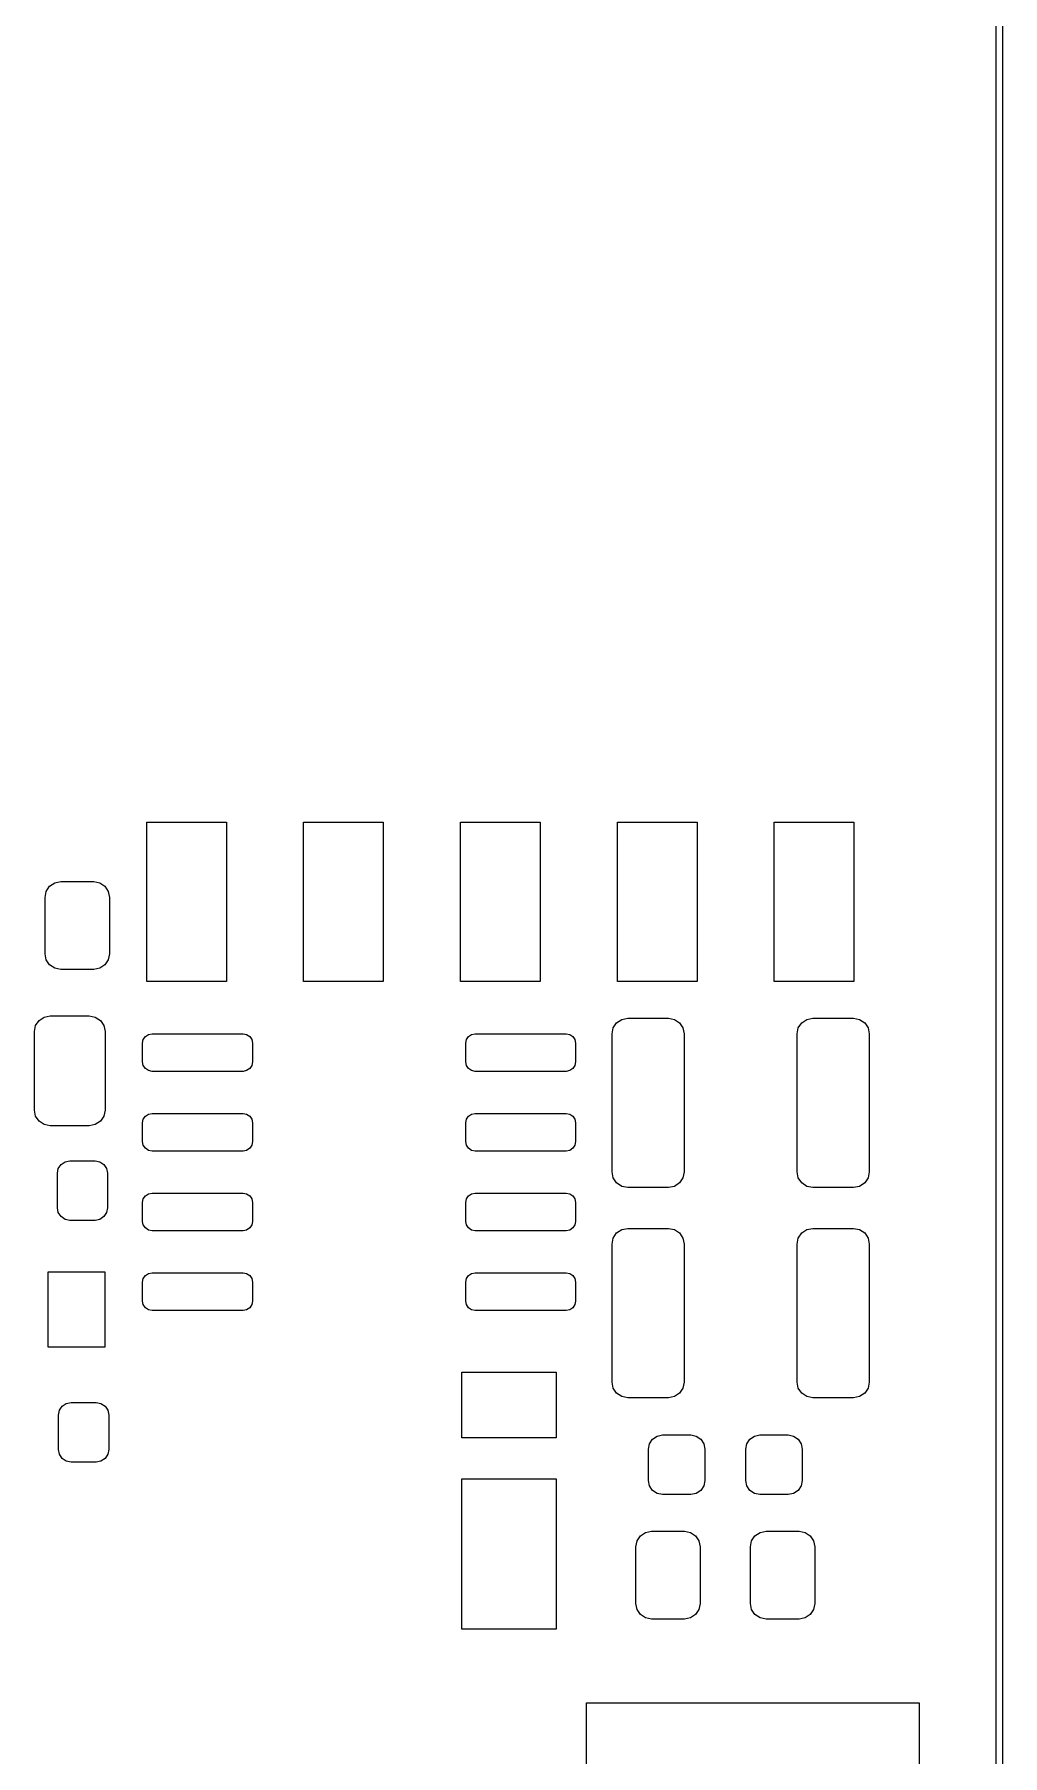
# Model space of a CAD drawing. Extents: x 0 to 4.25, y -4.33 to 0.
# Drawn here: x 3.647 to 4.254, y -3.263 to -2.184 of the extents above; entities that cross this region are included whole.
import ezdxf

# ---------------------------------------------------------------- set-up
doc = ezdxf.new("R2010")
doc.units = 0
doc.header["$MEASUREMENT"] = 0
doc.layers.add('BLACK', color=7, linetype='CONTINUOUS')

msp = doc.modelspace()

# ---------------------------------------------------------------- linework, layer by layer
at = {"layer": 'BLACK', "linetype": 'CONTINUOUS'}
for p, q in [((4.25394, 0), (4.25394, -4.33071)), ((4.25, -4.32874), (4.25, -0.001969)), ((3.71701, -2.77783), (3.71701, -2.67783)), ((3.71701, -2.67783), (3.76701, -2.67783)), ((3.76701, -2.67783), (3.76701, -2.77783)), ((3.81543, -2.77783), (3.81543, -2.67783)), ((3.81543, -2.67783), (3.86543, -2.67783)), ((3.86543, -2.67783), (3.86543, -2.77783)), ((3.91386, -2.77783), (3.91386, -2.67783)), ((3.91386, -2.67783), (3.96386, -2.67783)), ((3.96386, -2.67783), (3.96386, -2.77783)), ((4.01228, -2.77783), (4.01228, -2.67783)), ((4.01228, -2.67783), (4.06228, -2.67783)), ((4.06228, -2.67783), (4.06228, -2.77783)), ((4.11071, -2.77783), (4.11071, -2.67783)), ((4.11071, -2.67783), (4.16071, -2.67783)), ((4.16071, -2.67783), (4.16071, -2.77783)), ((3.65396, -2.72127), (3.65609, -2.71808)), ((3.65609, -2.71808), (3.65928, -2.71595)), ((3.65928, -2.71595), (3.66305, -2.7152)), ((3.66305, -2.7152), (3.68372, -2.7152)), ((3.68372, -2.7152), (3.68749, -2.71595)), ((3.68749, -2.71595), (3.69068, -2.71808)), ((3.69068, -2.71808), (3.69281, -2.72127)), ((3.65321, -2.72504), (3.65396, -2.72127)), ((3.65321, -2.76047), (3.65321, -2.72504)), ((3.69281, -2.72127), (3.69356, -2.72504)), ((3.69356, -2.72504), (3.69356, -2.76047)), ((3.65396, -2.76424), (3.65321, -2.76047)), ((3.65609, -2.76743), (3.65396, -2.76424)), ((3.69281, -2.76424), (3.69068, -2.76743)), ((3.69356, -2.76047), (3.69281, -2.76424)), ((3.65928, -2.76957), (3.65609, -2.76743)), ((3.66305, -2.77031), (3.65928, -2.76957)), ((3.68372, -2.77031), (3.66305, -2.77031)), ((3.68749, -2.76957), (3.68372, -2.77031)), ((3.69068, -2.76743), (3.68749, -2.76957)), ((3.76701, -2.77783), (3.71701, -2.77783)), ((3.86543, -2.77783), (3.81543, -2.77783)), ((3.96386, -2.77783), (3.91386, -2.77783)), ((4.06228, -2.77783), (4.01228, -2.77783)), ((4.16071, -2.77783), (4.11071, -2.77783)), ((3.64654, -2.80929), (3.64728, -2.80552)), ((3.64728, -2.80552), (3.64942, -2.80233)), ((3.64942, -2.80233), (3.65261, -2.8002)), ((3.65261, -2.8002), (3.65638, -2.79945)), ((3.65638, -2.79945), (3.68098, -2.79945)), ((3.68098, -2.79945), (3.68475, -2.8002)), ((3.68475, -2.8002), (3.68794, -2.80233)), ((3.68794, -2.80233), (3.69008, -2.80552)), ((3.69008, -2.80552), (3.69083, -2.80929)), ((4.0089, -2.81067), (4.00965, -2.8069)), ((4.00965, -2.8069), (4.01178, -2.80371)), ((4.01178, -2.80371), (4.01497, -2.80158)), ((4.01497, -2.80158), (4.01874, -2.80083)), ((4.01874, -2.80083), (4.04433, -2.80083)), ((4.04433, -2.80083), (4.0481, -2.80158)), ((4.0481, -2.80158), (4.05129, -2.80371)), ((4.05129, -2.80371), (4.05342, -2.8069)), ((4.05342, -2.8069), (4.05417, -2.81067)), ((4.12504, -2.81067), (4.12579, -2.8069)), ((4.12579, -2.8069), (4.12792, -2.80371)), ((4.12792, -2.80371), (4.13112, -2.80158)), ((4.13112, -2.80158), (4.13488, -2.80083)), ((4.13488, -2.80083), (4.16047, -2.80083)), ((4.16047, -2.80083), (4.16424, -2.80158)), ((4.16424, -2.80158), (4.16743, -2.80371)), ((4.16743, -2.80371), (4.16957, -2.8069)), ((4.16957, -2.8069), (4.17031, -2.81067)), ((3.64654, -2.8585), (3.64654, -2.80929)), ((3.69083, -2.80929), (3.69083, -2.8585)), ((3.71441, -2.8165), (3.71486, -2.81424)), ((3.71441, -2.82831), (3.71441, -2.8165)), ((3.71486, -2.81424), (3.71614, -2.81232)), ((3.71614, -2.81232), (3.71806, -2.81104)), ((3.71806, -2.81104), (3.72031, -2.81059)), ((3.72031, -2.81059), (3.7774, -2.81059)), ((3.7774, -2.81059), (3.77966, -2.81104)), ((3.77966, -2.81104), (3.78158, -2.81232)), ((3.78158, -2.81232), (3.78286, -2.81424)), ((3.78286, -2.81424), (3.78331, -2.8165)), ((3.78331, -2.8165), (3.78331, -2.82831)), ((3.91717, -2.8165), (3.91761, -2.81424)), ((3.91717, -2.82831), (3.91717, -2.8165)), ((3.91761, -2.81424), (3.9189, -2.81232)), ((3.9189, -2.81232), (3.92081, -2.81104)), ((3.92081, -2.81104), (3.92307, -2.81059)), ((3.92307, -2.81059), (3.98016, -2.81059)), ((3.98016, -2.81059), (3.98242, -2.81104)), ((3.98242, -2.81104), (3.98433, -2.81232)), ((3.98433, -2.81232), (3.98561, -2.81424)), ((3.98561, -2.81424), (3.98606, -2.8165)), ((3.98606, -2.8165), (3.98606, -2.82831)), ((4.0089, -2.89728), (4.0089, -2.81067)), ((4.05417, -2.81067), (4.05417, -2.89728)), ((4.12504, -2.89728), (4.12504, -2.81067)), ((4.17031, -2.81067), (4.17031, -2.89728)), ((3.71486, -2.83057), (3.71441, -2.82831)), ((3.78331, -2.82831), (3.78286, -2.83057)), ((3.91761, -2.83057), (3.91717, -2.82831)), ((3.98606, -2.82831), (3.98561, -2.83057)), ((3.71614, -2.83248), (3.71486, -2.83057)), ((3.71806, -2.83376), (3.71614, -2.83248)), ((3.72031, -2.83421), (3.71806, -2.83376)), ((3.7774, -2.83421), (3.72031, -2.83421)), ((3.77966, -2.83376), (3.7774, -2.83421)), ((3.78158, -2.83248), (3.77966, -2.83376)), ((3.78286, -2.83057), (3.78158, -2.83248)), ((3.9189, -2.83248), (3.91761, -2.83057)), ((3.92081, -2.83376), (3.9189, -2.83248)), ((3.92307, -2.83421), (3.92081, -2.83376)), ((3.98016, -2.83421), (3.92307, -2.83421)), ((3.98242, -2.83376), (3.98016, -2.83421)), ((3.98433, -2.83248), (3.98242, -2.83376)), ((3.98561, -2.83057), (3.98433, -2.83248)), ((3.64728, -2.86227), (3.64654, -2.8585)), ((3.69083, -2.8585), (3.69008, -2.86227)), ((3.71614, -2.86232), (3.71806, -2.86104)), ((3.71806, -2.86104), (3.72031, -2.86059)), ((3.72031, -2.86059), (3.7774, -2.86059)), ((3.7774, -2.86059), (3.77966, -2.86104)), ((3.77966, -2.86104), (3.78158, -2.86232)), ((3.9189, -2.86232), (3.92081, -2.86104)), ((3.92081, -2.86104), (3.92307, -2.86059)), ((3.92307, -2.86059), (3.98016, -2.86059)), ((3.98016, -2.86059), (3.98242, -2.86104)), ((3.98242, -2.86104), (3.98433, -2.86232)), ((3.64942, -2.86546), (3.64728, -2.86227)), ((3.65261, -2.8676), (3.64942, -2.86546)), ((3.65638, -2.86835), (3.65261, -2.8676)), ((3.68098, -2.86835), (3.65638, -2.86835)), ((3.68475, -2.8676), (3.68098, -2.86835)), ((3.68794, -2.86546), (3.68475, -2.8676)), ((3.69008, -2.86227), (3.68794, -2.86546)), ((3.71441, -2.8665), (3.71486, -2.86424)), ((3.71441, -2.87831), (3.71441, -2.8665)), ((3.71486, -2.86424), (3.71614, -2.86232)), ((3.78158, -2.86232), (3.78286, -2.86424)), ((3.78286, -2.86424), (3.78331, -2.8665)), ((3.78331, -2.8665), (3.78331, -2.87831)), ((3.91717, -2.8665), (3.91761, -2.86424)), ((3.91717, -2.87831), (3.91717, -2.8665)), ((3.91761, -2.86424), (3.9189, -2.86232)), ((3.98433, -2.86232), (3.98561, -2.86424)), ((3.98561, -2.86424), (3.98606, -2.8665)), ((3.98606, -2.8665), (3.98606, -2.87831)), ((3.71486, -2.88057), (3.71441, -2.87831)), ((3.71614, -2.88248), (3.71486, -2.88057)), ((3.71806, -2.88376), (3.71614, -2.88248)), ((3.78158, -2.88248), (3.77966, -2.88376)), ((3.78286, -2.88057), (3.78158, -2.88248)), ((3.78331, -2.87831), (3.78286, -2.88057)), ((3.91761, -2.88057), (3.91717, -2.87831)), ((3.9189, -2.88248), (3.91761, -2.88057)), ((3.92081, -2.88376), (3.9189, -2.88248)), ((3.98433, -2.88248), (3.98242, -2.88376)), ((3.98561, -2.88057), (3.98433, -2.88248)), ((3.98606, -2.87831), (3.98561, -2.88057)), ((3.66154, -2.89514), (3.66325, -2.89258)), ((3.66325, -2.89258), (3.66581, -2.89087)), ((3.66581, -2.89087), (3.66882, -2.89028)), ((3.66882, -2.89028), (3.68457, -2.89028)), ((3.68457, -2.89028), (3.68758, -2.89087)), ((3.68758, -2.89087), (3.69013, -2.89258)), ((3.69013, -2.89258), (3.69184, -2.89514)), ((3.72031, -2.88421), (3.71806, -2.88376)), ((3.7774, -2.88421), (3.72031, -2.88421)), ((3.77966, -2.88376), (3.7774, -2.88421)), ((3.92307, -2.88421), (3.92081, -2.88376)), ((3.98016, -2.88421), (3.92307, -2.88421)), ((3.98242, -2.88376), (3.98016, -2.88421)), ((3.66094, -2.89815), (3.66154, -2.89514)), ((3.66094, -2.9198), (3.66094, -2.89815)), ((3.69184, -2.89514), (3.69244, -2.89815)), ((3.69244, -2.89815), (3.69244, -2.9198)), ((4.00965, -2.90105), (4.0089, -2.89728)), ((4.01178, -2.90424), (4.00965, -2.90105)), ((4.01497, -2.90638), (4.01178, -2.90424)), ((4.05129, -2.90424), (4.0481, -2.90638)), ((4.05342, -2.90105), (4.05129, -2.90424)), ((4.05417, -2.89728), (4.05342, -2.90105)), ((4.12579, -2.90105), (4.12504, -2.89728)), ((4.12792, -2.90424), (4.12579, -2.90105)), ((4.13112, -2.90638), (4.12792, -2.90424)), ((4.16743, -2.90424), (4.16424, -2.90638)), ((4.16957, -2.90105), (4.16743, -2.90424)), ((4.17031, -2.89728), (4.16957, -2.90105)), ((3.71441, -2.9165), (3.71486, -2.91424)), ((3.71486, -2.91424), (3.71614, -2.91232)), ((3.71614, -2.91232), (3.71806, -2.91104)), ((3.71806, -2.91104), (3.72031, -2.91059)), ((3.72031, -2.91059), (3.7774, -2.91059)), ((3.7774, -2.91059), (3.77966, -2.91104)), ((3.77966, -2.91104), (3.78158, -2.91232)), ((3.78158, -2.91232), (3.78286, -2.91424)), ((3.78286, -2.91424), (3.78331, -2.9165)), ((3.91717, -2.9165), (3.91761, -2.91424)), ((3.91761, -2.91424), (3.9189, -2.91232)), ((3.9189, -2.91232), (3.92081, -2.91104)), ((3.92081, -2.91104), (3.92307, -2.91059)), ((3.92307, -2.91059), (3.98016, -2.91059)), ((3.98016, -2.91059), (3.98242, -2.91104)), ((3.98242, -2.91104), (3.98433, -2.91232)), ((3.98433, -2.91232), (3.98561, -2.91424)), ((3.98561, -2.91424), (3.98606, -2.9165)), ((4.01874, -2.90713), (4.01497, -2.90638)), ((4.04433, -2.90713), (4.01874, -2.90713)), ((4.0481, -2.90638), (4.04433, -2.90713)), ((4.13488, -2.90713), (4.13112, -2.90638)), ((4.16047, -2.90713), (4.13488, -2.90713)), ((4.16424, -2.90638), (4.16047, -2.90713)), ((3.66154, -2.92282), (3.66094, -2.9198)), ((3.66325, -2.92537), (3.66154, -2.92282)), ((3.66581, -2.92708), (3.66325, -2.92537)), ((3.69013, -2.92537), (3.68758, -2.92708)), ((3.69184, -2.92282), (3.69013, -2.92537)), ((3.69244, -2.9198), (3.69184, -2.92282)), ((3.71441, -2.92831), (3.71441, -2.9165)), ((3.78331, -2.9165), (3.78331, -2.92831)), ((3.91717, -2.92831), (3.91717, -2.9165)), ((3.98606, -2.9165), (3.98606, -2.92831)), ((3.66882, -2.92768), (3.66581, -2.92708)), ((3.68457, -2.92768), (3.66882, -2.92768)), ((3.68758, -2.92708), (3.68457, -2.92768)), ((3.71486, -2.93057), (3.71441, -2.92831)), ((3.71614, -2.93248), (3.71486, -2.93057)), ((3.71806, -2.93376), (3.71614, -2.93248)), ((3.72031, -2.93421), (3.71806, -2.93376)), ((3.7774, -2.93421), (3.72031, -2.93421)), ((3.77966, -2.93376), (3.7774, -2.93421)), ((3.78158, -2.93248), (3.77966, -2.93376)), ((3.78286, -2.93057), (3.78158, -2.93248)), ((3.78331, -2.92831), (3.78286, -2.93057)), ((3.91761, -2.93057), (3.91717, -2.92831)), ((3.9189, -2.93248), (3.91761, -2.93057)), ((3.92081, -2.93376), (3.9189, -2.93248)), ((3.92307, -2.93421), (3.92081, -2.93376)), ((3.98016, -2.93421), (3.92307, -2.93421)), ((3.98242, -2.93376), (3.98016, -2.93421)), ((3.98433, -2.93248), (3.98242, -2.93376)), ((3.98561, -2.93057), (3.98433, -2.93248)), ((3.98606, -2.92831), (3.98561, -2.93057)), ((4.00965, -2.93879), (4.01178, -2.9356)), ((4.01178, -2.9356), (4.01497, -2.93347)), ((4.01497, -2.93347), (4.01874, -2.93272)), ((4.01874, -2.93272), (4.04433, -2.93272)), ((4.04433, -2.93272), (4.0481, -2.93347)), ((4.0481, -2.93347), (4.05129, -2.9356)), ((4.05129, -2.9356), (4.05342, -2.93879)), ((4.12579, -2.93879), (4.12792, -2.9356)), ((4.12792, -2.9356), (4.13112, -2.93347)), ((4.13112, -2.93347), (4.13488, -2.93272)), ((4.13488, -2.93272), (4.16047, -2.93272)), ((4.16047, -2.93272), (4.16424, -2.93347)), ((4.16424, -2.93347), (4.16743, -2.9356)), ((4.16743, -2.9356), (4.16957, -2.93879)), ((4.0089, -2.94256), (4.00965, -2.93879)), ((4.0089, -3.02917), (4.0089, -2.94256)), ((4.05342, -2.93879), (4.05417, -2.94256)), ((4.05417, -2.94256), (4.05417, -3.02917)), ((4.12504, -2.94256), (4.12579, -2.93879)), ((4.12504, -3.02917), (4.12504, -2.94256)), ((4.16957, -2.93879), (4.17031, -2.94256)), ((4.17031, -2.94256), (4.17031, -3.02917)), ((3.6552, -3.00724), (3.6552, -2.96)), ((3.6552, -2.96), (3.69063, -2.96)), ((3.69063, -2.96), (3.69063, -3.00724)), ((3.71441, -2.9665), (3.71486, -2.96424)), ((3.71441, -2.97831), (3.71441, -2.9665)), ((3.71486, -2.96424), (3.71614, -2.96232)), ((3.71614, -2.96232), (3.71806, -2.96104)), ((3.71806, -2.96104), (3.72031, -2.96059)), ((3.72031, -2.96059), (3.7774, -2.96059)), ((3.7774, -2.96059), (3.77966, -2.96104)), ((3.77966, -2.96104), (3.78158, -2.96232)), ((3.78158, -2.96232), (3.78286, -2.96424)), ((3.78286, -2.96424), (3.78331, -2.9665)), ((3.78331, -2.9665), (3.78331, -2.97831)), ((3.91717, -2.9665), (3.91761, -2.96424)), ((3.91717, -2.97831), (3.91717, -2.9665)), ((3.91761, -2.96424), (3.9189, -2.96232)), ((3.9189, -2.96232), (3.92081, -2.96104)), ((3.92081, -2.96104), (3.92307, -2.96059)), ((3.92307, -2.96059), (3.98016, -2.96059)), ((3.98016, -2.96059), (3.98242, -2.96104)), ((3.98242, -2.96104), (3.98433, -2.96232)), ((3.98433, -2.96232), (3.98561, -2.96424)), ((3.98561, -2.96424), (3.98606, -2.9665)), ((3.98606, -2.9665), (3.98606, -2.97831)), ((3.71486, -2.98057), (3.71441, -2.97831)), ((3.78331, -2.97831), (3.78286, -2.98057)), ((3.91761, -2.98057), (3.91717, -2.97831)), ((3.98606, -2.97831), (3.98561, -2.98057)), ((3.71614, -2.98248), (3.71486, -2.98057)), ((3.71806, -2.98376), (3.71614, -2.98248)), ((3.72031, -2.98421), (3.71806, -2.98376)), ((3.7774, -2.98421), (3.72031, -2.98421)), ((3.77966, -2.98376), (3.7774, -2.98421)), ((3.78158, -2.98248), (3.77966, -2.98376)), ((3.78286, -2.98057), (3.78158, -2.98248)), ((3.9189, -2.98248), (3.91761, -2.98057)), ((3.92081, -2.98376), (3.9189, -2.98248)), ((3.92307, -2.98421), (3.92081, -2.98376)), ((3.98016, -2.98421), (3.92307, -2.98421)), ((3.98242, -2.98376), (3.98016, -2.98421)), ((3.98433, -2.98248), (3.98242, -2.98376)), ((3.98561, -2.98057), (3.98433, -2.98248)), ((3.69063, -3.00724), (3.6552, -3.00724)), ((3.91472, -3.06417), (3.91472, -3.02283)), ((3.91472, -3.02283), (3.97378, -3.02283)), ((3.97378, -3.02283), (3.97378, -3.06417)), ((4.00965, -3.03294), (4.0089, -3.02917)), ((4.01178, -3.03613), (4.00965, -3.03294)), ((4.05342, -3.03294), (4.05129, -3.03613)), ((4.05417, -3.02917), (4.05342, -3.03294)), ((4.12579, -3.03294), (4.12504, -3.02917)), ((4.12792, -3.03613), (4.12579, -3.03294)), ((4.16957, -3.03294), (4.16743, -3.03613)), ((4.17031, -3.02917), (4.16957, -3.03294)), ((3.66225, -3.04679), (3.66396, -3.04424)), ((3.66396, -3.04424), (3.66651, -3.04253)), ((3.66651, -3.04253), (3.66953, -3.04193)), ((3.66953, -3.04193), (3.68528, -3.04193)), ((3.68528, -3.04193), (3.68829, -3.04253)), ((3.68829, -3.04253), (3.69084, -3.04424)), ((3.69084, -3.04424), (3.69255, -3.04679)), ((4.01497, -3.03827), (4.01178, -3.03613)), ((4.01874, -3.03902), (4.01497, -3.03827)), ((4.04433, -3.03902), (4.01874, -3.03902)), ((4.0481, -3.03827), (4.04433, -3.03902)), ((4.05129, -3.03613), (4.0481, -3.03827)), ((4.13112, -3.03827), (4.12792, -3.03613)), ((4.13488, -3.03902), (4.13112, -3.03827)), ((4.16047, -3.03902), (4.13488, -3.03902)), ((4.16424, -3.03827), (4.16047, -3.03902)), ((4.16743, -3.03613), (4.16424, -3.03827)), ((3.66165, -3.0498), (3.66225, -3.04679)), ((3.66165, -3.07146), (3.66165, -3.0498)), ((3.69255, -3.04679), (3.69315, -3.0498)), ((3.69315, -3.0498), (3.69315, -3.07146)), ((3.97378, -3.06417), (3.91472, -3.06417)), ((4.03249, -3.06779), (4.03441, -3.06492)), ((4.03441, -3.06492), (4.03728, -3.063)), ((4.03728, -3.063), (4.04067, -3.06232)), ((4.04067, -3.06232), (4.05839, -3.06232)), ((4.05839, -3.06232), (4.06178, -3.063)), ((4.06178, -3.063), (4.06465, -3.06492)), ((4.06465, -3.06492), (4.06657, -3.06779)), ((4.09351, -3.06779), (4.09543, -3.06492)), ((4.09543, -3.06492), (4.0983, -3.063)), ((4.0983, -3.063), (4.10169, -3.06232)), ((4.10169, -3.06232), (4.11941, -3.06232)), ((4.11941, -3.06232), (4.1228, -3.063)), ((4.1228, -3.063), (4.12567, -3.06492)), ((4.12567, -3.06492), (4.12759, -3.06779)), ((3.66225, -3.07447), (3.66165, -3.07146)), ((3.66396, -3.07702), (3.66225, -3.07447)), ((3.66651, -3.07873), (3.66396, -3.07702)), ((3.69084, -3.07702), (3.68829, -3.07873)), ((3.69255, -3.07447), (3.69084, -3.07702)), ((3.69315, -3.07146), (3.69255, -3.07447)), ((4.03181, -3.07118), (4.03249, -3.06779)), ((4.03181, -3.09087), (4.03181, -3.07118)), ((4.06657, -3.06779), (4.06724, -3.07118)), ((4.06724, -3.07118), (4.06724, -3.09087)), ((4.09283, -3.07118), (4.09351, -3.06779)), ((4.09283, -3.09087), (4.09283, -3.07118)), ((4.12759, -3.06779), (4.12827, -3.07118)), ((4.12827, -3.07118), (4.12827, -3.09087)), ((3.66953, -3.07933), (3.66651, -3.07873)), ((3.68528, -3.07933), (3.66953, -3.07933)), ((3.68829, -3.07873), (3.68528, -3.07933)), ((3.91472, -3.18425), (3.91472, -3.08976)), ((3.91472, -3.08976), (3.97378, -3.08976)), ((3.97378, -3.08976), (3.97378, -3.18425)), ((4.03249, -3.09426), (4.03181, -3.09087)), ((4.03441, -3.09713), (4.03249, -3.09426)), ((4.03728, -3.09905), (4.03441, -3.09713)), ((4.06465, -3.09713), (4.06178, -3.09905)), ((4.06657, -3.09426), (4.06465, -3.09713)), ((4.06724, -3.09087), (4.06657, -3.09426)), ((4.09351, -3.09426), (4.09283, -3.09087)), ((4.09543, -3.09713), (4.09351, -3.09426)), ((4.0983, -3.09905), (4.09543, -3.09713)), ((4.12567, -3.09713), (4.1228, -3.09905)), ((4.12759, -3.09426), (4.12567, -3.09713)), ((4.12827, -3.09087), (4.12759, -3.09426)), ((4.04067, -3.09972), (4.03728, -3.09905)), ((4.05839, -3.09972), (4.04067, -3.09972)), ((4.06178, -3.09905), (4.05839, -3.09972)), ((4.10169, -3.09972), (4.0983, -3.09905)), ((4.11941, -3.09972), (4.10169, -3.09972)), ((4.1228, -3.09905), (4.11941, -3.09972)), ((4.02386, -3.1326), (4.02461, -3.12883)), ((4.02461, -3.12883), (4.02674, -3.12564)), ((4.02674, -3.12564), (4.02993, -3.12351)), ((4.02993, -3.12351), (4.0337, -3.12276)), ((4.0337, -3.12276), (4.05437, -3.12276)), ((4.05437, -3.12276), (4.05814, -3.12351)), ((4.05814, -3.12351), (4.06133, -3.12564)), ((4.06133, -3.12564), (4.06346, -3.12883)), ((4.06346, -3.12883), (4.06421, -3.1326)), ((4.09571, -3.1326), (4.09646, -3.12883)), ((4.09646, -3.12883), (4.09859, -3.12564)), ((4.09859, -3.12564), (4.10178, -3.12351)), ((4.10178, -3.12351), (4.10555, -3.12276)), ((4.10555, -3.12276), (4.12622, -3.12276)), ((4.12622, -3.12276), (4.12999, -3.12351)), ((4.12999, -3.12351), (4.13318, -3.12564)), ((4.13318, -3.12564), (4.13531, -3.12883)), ((4.13531, -3.12883), (4.13606, -3.1326)), ((4.02386, -3.16803), (4.02386, -3.1326)), ((4.06421, -3.1326), (4.06421, -3.16803)), ((4.09571, -3.16803), (4.09571, -3.1326)), ((4.13606, -3.1326), (4.13606, -3.16803)), ((4.02461, -3.1718), (4.02386, -3.16803)), ((4.02674, -3.17499), (4.02461, -3.1718)), ((4.06346, -3.1718), (4.06133, -3.17499)), ((4.06421, -3.16803), (4.06346, -3.1718)), ((4.09646, -3.1718), (4.09571, -3.16803)), ((4.09859, -3.17499), (4.09646, -3.1718)), ((4.13531, -3.1718), (4.13318, -3.17499)), ((4.13606, -3.16803), (4.13531, -3.1718)), ((3.97378, -3.18425), (3.91472, -3.18425)), ((4.02993, -3.17712), (4.02674, -3.17499)), ((4.0337, -3.17787), (4.02993, -3.17712)), ((4.05437, -3.17787), (4.0337, -3.17787)), ((4.05814, -3.17712), (4.05437, -3.17787)), ((4.06133, -3.17499), (4.05814, -3.17712)), ((4.10178, -3.17712), (4.09859, -3.17499)), ((4.10555, -3.17787), (4.10178, -3.17712)), ((4.12622, -3.17787), (4.10555, -3.17787)), ((4.12999, -3.17712), (4.12622, -3.17787)), ((4.13318, -3.17499), (4.12999, -3.17712)), ((3.99297, -3.30917), (3.99297, -3.23043)), ((3.99297, -3.23043), (4.20163, -3.23043)), ((4.20163, -3.23043), (4.20163, -3.30917))]:
    msp.add_line(p, q, dxfattribs=at)

doc.saveas('drawing.dxf')
